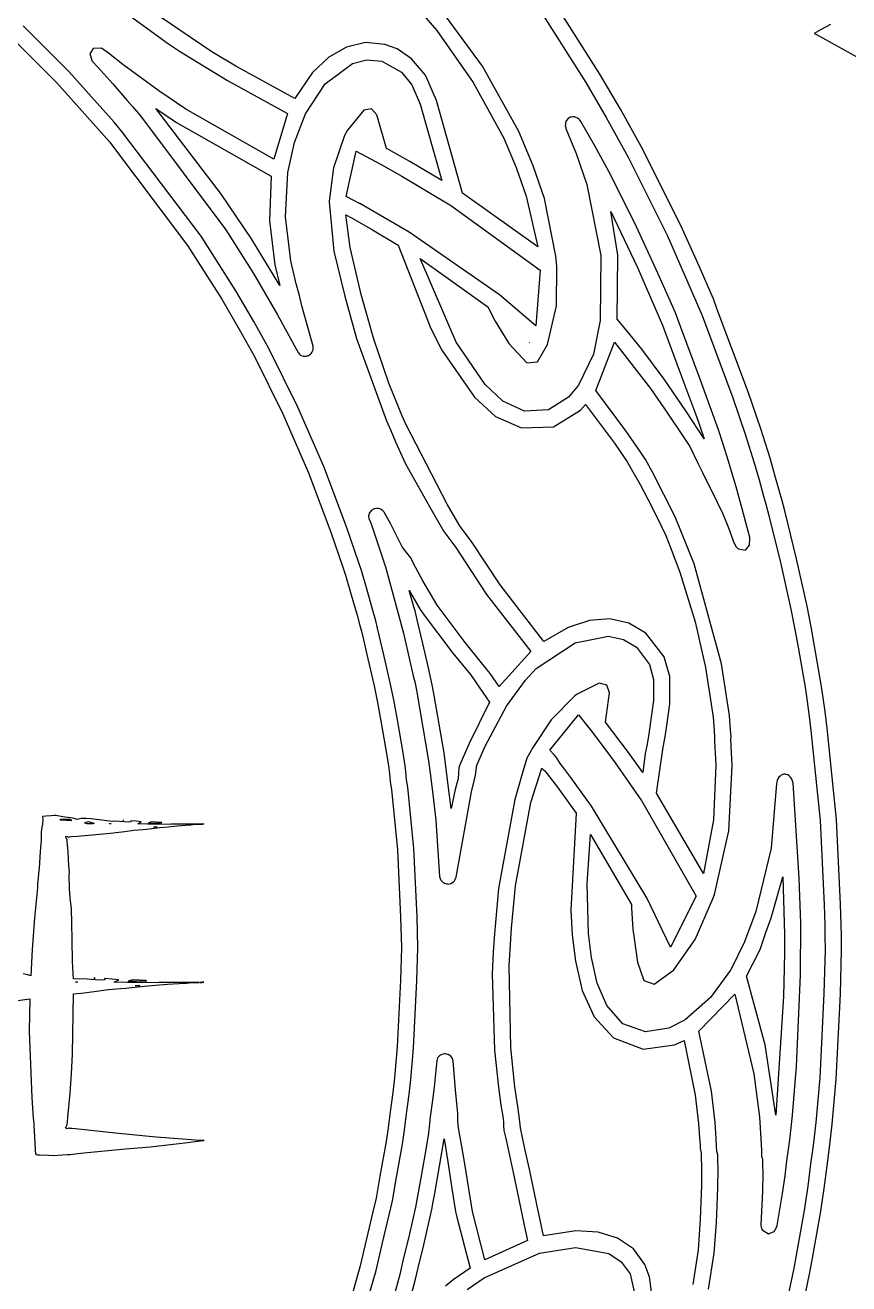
# Model space of a CAD drawing. Extents: x 0 to 238, y 0 to 238.
# Drawn here: x 149.35 to 177.99, y 107.02 to 150.8 of the extents above; entities that cross this region are included whole.
import ezdxf

# ---------------------------------------------------------------- set-up
doc = ezdxf.new("R2010")
doc.units = 0

msp = doc.modelspace()

# ---------------------------------------------------------------- linework, layer by layer
at = {"layer": 'Layer 1'}
for p, q in [((162.223916, 152.283151), (163.666039, 150.619304)), ((155.838124, 149.872091), (153.353724, 151.552641)), ((169.333638, 149.103368), (167.677488, 151.709588)), ((152.594693, 151.422355), (154.328333, 150.159765)), ((165.253589, 149.376537), (163.710369, 151.473227)), ((167.202522, 151.388529), (168.841162, 148.809869)), ((150.864475, 149.1923), (149.277385, 150.78431)), ((163.666039, 150.619304), (164.924938, 148.812849)), ((177.030725, 150.650264), (176.867601, 150.56334)), ((177.355845, 150.8235), (177.030725, 150.650264)), ((148.884829, 150.367099), (150.446379, 148.800629)), ((161.179751, 150.19562), (160.523998, 150.043991)), ((161.847898, 150.133667), (161.179751, 150.19562)), ((176.867601, 150.56334), (176.785937, 150.51981)), ((176.785937, 150.51981), (176.86895, 150.47554)), ((176.86895, 150.47554), (178.23914, 149.718719)), ((151.712473, 149.990513), (151.591524, 149.809662)), ((151.591524, 149.809662), (151.672248, 149.547458)), ((151.999427, 150.008519), (151.712473, 149.990513)), ((152.24, 149.83156), (151.999427, 150.008519)), ((152.741043, 149.440146), (152.24, 149.83156)), ((154.328333, 150.159765), (154.717929, 149.902706)), ((154.717929, 149.902706), (156.386209, 148.883776)), ((156.672166, 149.378863), (155.838124, 149.872091)), ((160.523998, 150.043991), (159.902002, 149.694073)), ((162.276463, 149.975791), (161.847898, 150.133667)), ((162.776366, 149.638646), (162.276463, 149.975791)), ((151.672248, 149.547458), (151.867785, 149.338069)), ((151.867785, 149.338069), (152.390742, 148.758727)), ((153.992643, 148.52282), (152.741043, 149.440146)), ((158.718256, 148.248283), (156.672166, 149.378863)), ((159.902002, 149.694073), (159.335128, 149.161158)), ((159.774153, 148.768624), (160.723345, 149.473156)), ((160.723345, 149.473156), (161.232343, 149.595315)), ((161.232343, 149.595315), (161.744033, 149.551051)), ((161.744033, 149.551051), (162.429088, 149.172775)), ((163.261703, 149.061948), (162.776366, 149.638646)), ((166.514279, 147.106877), (165.253589, 149.376537)), ((152.441595, 147.43002), (150.864475, 149.1923)), ((156.386209, 148.883776), (158.472729, 147.727656)), ((159.335128, 149.161158), (158.718256, 148.248283)), ((162.429088, 149.172775), (162.791479, 148.7301)), ((163.646568, 148.185417), (163.261703, 149.061948)), ((170.049762, 147.877838), (169.333638, 149.103368)), ((150.446379, 148.800629), (152.005709, 147.058289)), ((152.390742, 148.758727), (152.893202, 148.18497)), ((154.931596, 147.887016), (153.992643, 148.52282)), ((159.094819, 147.724494), (159.774153, 148.768624)), ((162.791479, 148.7301), (163.083973, 148.053041)), ((164.924938, 148.812849), (165.989272, 146.878359)), ((168.841162, 148.809869), (169.553773, 147.590409)), ((152.893202, 148.18497), (153.077151, 147.97198)), ((163.083973, 148.053041), (163.830216, 145.403151)), ((164.55904, 144.958817), (163.646568, 148.185417)), ((153.077151, 147.97198), (153.351931, 147.645317)), ((153.351931, 147.645317), (156.327541, 143.679687)), ((156.177354, 144.913574), (153.885594, 147.900574)), ((153.885594, 147.900574), (154.609736, 147.417252)), ((157.990756, 146.141846), (154.931596, 147.887016)), ((158.472729, 147.727656), (157.990756, 146.141846)), ((158.707429, 146.723561), (159.094819, 147.724494)), ((161.117658, 147.851708), (160.553951, 147.154721)), ((161.385027, 147.892743), (161.117658, 147.851708)), ((161.577265, 147.6875), (161.385027, 147.892743)), ((161.914977, 146.51022), (161.577265, 147.6875)), ((168.232234, 147.559589), (168.161348, 147.473274)), ((168.259522, 147.584856), (168.232234, 147.559589)), ((168.278713, 147.591065), (168.259522, 147.584856)), ((168.295364, 147.60225), (168.278713, 147.591065)), ((168.33249, 147.608176), (168.295364, 147.60225)), ((168.389158, 147.617272), (168.33249, 147.608176)), ((168.447239, 147.610669), (168.389158, 147.617272)), ((168.49838, 147.597531), (168.447239, 147.610669)), ((168.555389, 147.566602), (168.49838, 147.597531)), ((168.596828, 147.536752), (168.555389, 147.566602)), ((169.553773, 147.590409), (170.317333, 146.215029)), ((170.823093, 146.485008), (170.049762, 147.877838)), ((152.711794, 147.108882), (152.441595, 147.43002)), ((155.467464, 143.462572), (152.711794, 147.108882)), ((154.609736, 147.417252), (157.895226, 145.547632)), ((160.553951, 147.154721), (160.453762, 146.961134)), ((167.006833, 145.916387), (166.514279, 147.106877)), ((168.130284, 147.364791), (168.12907, 147.307181)), ((168.12907, 147.307181), (168.142075, 147.24735)), ((168.139315, 147.421862), (168.130284, 147.364791)), ((168.161348, 147.473274), (168.139315, 147.421862)), ((168.142075, 147.24735), (168.150293, 147.209078)), ((168.150293, 147.209078), (168.312548, 146.819214)), ((168.640694, 147.486553), (168.596828, 147.536752)), ((168.664682, 147.458926), (168.640694, 147.486553)), ((169.154475, 146.605817), (168.664682, 147.458926)), ((152.005709, 147.058289), (152.272606, 146.740992)), ((152.272606, 146.740992), (154.992706, 143.141912)), ((158.477599, 145.675174), (158.707429, 146.723561)), ((160.453762, 146.961134), (160.069801, 145.847408)), ((165.989272, 146.878359), (166.416734, 145.848379)), ((168.312548, 146.819214), (168.503976, 146.341079)), ((160.505576, 144.843867), (160.85171, 146.426377)), ((160.85171, 146.426377), (161.533471, 146.059689)), ((161.974407, 146.477539), (161.914977, 146.51022)), ((162.717416, 146.063215), (161.974407, 146.477539)), ((168.503976, 146.341079), (168.872276, 145.265279)), ((169.639953, 145.713431), (169.154475, 146.605817)), ((172.188503, 143.736948), (170.823093, 146.485008)), ((160.069801, 145.847408), (159.922462, 144.678604)), ((161.533471, 146.059689), (161.721126, 145.956932)), ((161.721126, 145.956932), (161.721598, 145.956731)), ((161.721598, 145.956731), (162.447493, 145.549485)), ((163.830216, 145.403151), (162.717416, 146.063215)), ((166.416734, 145.848379), (166.771227, 144.858147)), ((167.399122, 144.777647), (167.006833, 145.916387)), ((170.317333, 146.215029), (171.668863, 143.494859)), ((157.895226, 145.547632), (157.83853, 144.003382)), ((158.395767, 144.136898), (158.477599, 145.675174)), ((162.447493, 145.549485), (164.173663, 144.517745)), ((170.537137, 143.937411), (169.639953, 145.713431)), ((167.17632, 143.097687), (164.55904, 144.958817)), ((168.872276, 145.265279), (169.365772, 142.796919)), ((157.215834, 143.366244), (156.177354, 144.913574)), ((159.922462, 144.678604), (159.92253, 144.655964)), ((159.92253, 144.655964), (160.082358, 142.944754)), ((160.976232, 144.602711), (160.505576, 144.843867)), ((160.977175, 144.601968), (160.976232, 144.602711)), ((160.986271, 144.599005), (160.977175, 144.601968)), ((161.704755, 144.189058), (160.986271, 144.599005)), ((164.173663, 144.517745), (164.179793, 144.51404)), ((164.179793, 144.51404), (164.183769, 144.511615)), ((164.183769, 144.511615), (167.252699, 142.282385)), ((166.771227, 144.858147), (167.17632, 143.097687)), ((167.799838, 142.771787), (167.399122, 144.777647)), ((158.583455, 142.607924), (158.395767, 144.136898)), ((160.64168, 143.06705), (160.494453, 144.20807)), ((160.494453, 144.20807), (160.71506, 144.094735)), ((160.71506, 144.094735), (160.719437, 144.093521)), ((160.719437, 144.093521), (161.422559, 143.685397)), ((162.693568, 143.599214), (161.704755, 144.189058)), ((169.950474, 142.799428), (169.713427, 144.317388)), ((169.713427, 144.317388), (170.636, 142.376)), ((156.327541, 143.679687), (157.287988, 142.162607)), ((157.83853, 144.003382), (158.03, 142.47)), ((161.422559, 143.685397), (162.312405, 143.157467)), ((171.351232, 142.183211), (170.537137, 143.937411)), ((172.797425, 142.392568), (172.188503, 143.736948)), ((156.673514, 141.565462), (155.467464, 143.462572)), ((158.197035, 141.748024), (157.215834, 143.366244)), ((165.835068, 141.428474), (162.693568, 143.599214)), ((171.668863, 143.494859), (172.882323, 140.705959)), ((154.992706, 143.141912), (156.181236, 141.272362)), ((160.082358, 142.944754), (160.457736, 141.383064)), ((161.03431, 141.43259), (160.64168, 143.06705)), ((162.312405, 143.157467), (163.452, 140.252)), ((167.828611, 142.419517), (167.799838, 142.771787)), ((169.365772, 142.796919), (169.339159, 140.531979)), ((169.933022, 140.568788), (169.950474, 142.799428)), ((158.03, 142.47), (158.0304, 142.46981)), ((158.0304, 142.46981), (158.197035, 141.748024)), ((158.770774, 141.805002), (158.583455, 142.607924)), ((164.33862, 139.772326), (163.08096, 142.685806)), ((163.08096, 142.685806), (165.43821, 141.003916)), ((167.816466, 141.04054), (167.828611, 142.419517)), ((170.636, 142.376), (171.509195, 140.36347)), ((170.636, 142.376), (170.636, 142.376)), ((173.099899, 141.699623), (172.797425, 142.392568)), ((157.287988, 142.162607), (158.125465, 140.731367)), ((167.252699, 142.282385), (167.101, 140.343)), ((171.732743, 141.317436), (171.351232, 142.183211)), ((157.298605, 140.495052), (156.673514, 141.565462)), ((158.880276, 141.40375), (158.770774, 141.805002)), ((161.471613, 139.8773), (161.03431, 141.43259)), ((167.100748, 140.343234), (165.835068, 141.428474)), ((173.277784, 141.280851), (173.099899, 141.699623)), ((156.181236, 141.272362), (156.802757, 140.207952)), ((158.968276, 141.046968), (158.880276, 141.40375)), ((159.35875, 139.643358), (158.968276, 141.046968)), ((160.457736, 141.383064), (160.862696, 139.910454)), ((165.43821, 141.003916), (165.690214, 140.510821)), ((167.509762, 139.696047), (167.816466, 141.04054)), ((171.956246, 140.796649), (171.732743, 141.317436)), ((173.414501, 140.919082), (173.277784, 141.280851)), ((158.125465, 140.731367), (158.833368, 139.419937)), ((169.939154, 140.562252), (169.933022, 140.568788)), ((170.387506, 140.035668), (169.939154, 140.562252)), ((172.134401, 140.327475), (171.956246, 140.796649)), ((172.882323, 140.705959), (173.951123, 137.837349)), ((174.494681, 138.019342), (173.414501, 140.919082)), ((156.802757, 140.207952), (157.316469, 139.282205)), ((157.821955, 139.551719), (157.298605, 140.495052)), ((163.452, 140.252), (163.835734, 139.497736)), ((163.452, 140.252), (163.452, 140.252)), ((165.690214, 140.510821), (166.164095, 139.73111)), ((167.101, 140.343), (167.100748, 140.343234)), ((169.339159, 140.531979), (169.107441, 139.359649)), ((171.509195, 140.36347), (172.277268, 138.31051)), ((172.83213, 138.460955), (172.134401, 140.327475)), ((160.862696, 139.910454), (161.906966, 137.038414)), ((161.992265, 138.35604), (161.471613, 139.8773)), ((165.34084, 138.299916), (164.33862, 139.772326)), ((166.164095, 139.73111), (166.785284, 139.062801)), ((166.88432, 139.756681), (166.8767, 139.765912)), ((166.8767, 139.765912), (166.885122, 139.758366)), ((166.885122, 139.758366), (166.88432, 139.756681)), ((167.156889, 139.095953), (167.509762, 139.696047)), ((169.186031, 138.095144), (169.837134, 139.777044)), ((169.837134, 139.777044), (171.085764, 138.161854)), ((170.787683, 139.531727), (170.387506, 140.035668)), ((157.316469, 139.282205), (158.309732, 137.280255)), ((158.829165, 137.521939), (157.821955, 139.551719)), ((158.833368, 139.419937), (158.895226, 139.345749)), ((158.895226, 139.345749), (158.924467, 139.328703)), ((158.924467, 139.328703), (158.980934, 139.300673)), ((158.980934, 139.300673), (159.020487, 139.293733)), ((159.020487, 139.293733), (159.080521, 139.288935)), ((159.080521, 139.288935), (159.125533, 139.296075)), ((159.125533, 139.296075), (159.163469, 139.302208)), ((159.163469, 139.302208), (159.183479, 139.313124)), ((159.183479, 139.313124), (159.205447, 139.319661)), ((159.205447, 139.319661), (159.232667, 139.340212)), ((159.232667, 139.340212), (159.278083, 139.374846)), ((159.278083, 139.374846), (159.312581, 139.415342)), ((159.312581, 139.415342), (159.357054, 139.509404)), ((159.357054, 139.509404), (159.365475, 139.558863)), ((159.361242, 139.612093), (159.35875, 139.643358)), ((159.365475, 139.558863), (159.361242, 139.612093)), ((163.835734, 139.497736), (164.971914, 137.861726)), ((169.107441, 139.359649), (168.585973, 138.284419)), ((171.567347, 138.485367), (170.787683, 139.531727)), ((166.785284, 139.062801), (167.156889, 139.095953)), ((162.289481, 137.605685), (161.992265, 138.35604)), ((172.317363, 137.391507), (171.567347, 138.485367)), ((173.456885, 136.733305), (172.83213, 138.460955)), ((165.953337, 137.727752), (165.34084, 138.299916)), ((168.585973, 138.284419), (168.24388, 137.870092)), ((170.231921, 136.695044), (169.186031, 138.095144)), ((171.085764, 138.161854), (171.682424, 137.308542)), ((172.277268, 138.31051), (172.657703, 137.28282)), ((174.928817, 136.763562), (174.494681, 138.019342)), ((159.733147, 135.449239), (158.829165, 137.521939)), ((162.447489, 137.234349), (162.289481, 137.605685)), ((164.971914, 137.861726), (165.703857, 137.194428)), ((166.71393, 137.375585), (165.953337, 137.727752)), ((168.24388, 137.870092), (167.544086, 137.421175)), ((168.652664, 137.411961), (168.834054, 137.608647)), ((168.834054, 137.608647), (169.839244, 136.258737)), ((173.951123, 137.837349), (174.385124, 136.581769)), ((158.309732, 137.280255), (159.201181, 135.236595)), ((161.906966, 137.038414), (162.057831, 136.701644)), ((162.587911, 136.921904), (162.447489, 137.234349)), ((165.703857, 137.194428), (166.610284, 136.795156)), ((167.544086, 137.421175), (166.71393, 137.375585)), ((167.712496, 136.835277), (168.652664, 137.411961)), ((171.682424, 137.308542), (172.223088, 136.500645)), ((172.959302, 136.41792), (172.317363, 137.391507)), ((172.657703, 137.28282), (172.752442, 137.025764)), ((162.057831, 136.701644), (162.218669, 136.313126)), ((164.016251, 134.147834), (162.587911, 136.921904)), ((166.610284, 136.795156), (167.712496, 136.835277)), ((170.704665, 136.009039), (170.231921, 136.695044)), ((172.752442, 137.025764), (172.821843, 136.822542)), ((172.821843, 136.822542), (172.959302, 136.41792)), ((173.609773, 136.270263), (173.456885, 136.733305)), ((175.247124, 135.737682), (174.928817, 136.763562)), ((162.218669, 136.313126), (162.570882, 135.549151)), ((169.839244, 136.258737), (170.278232, 135.619428)), ((172.223088, 136.500645), (172.45764, 136.145144)), ((173.807066, 135.640061), (173.609773, 136.270263)), ((174.385124, 136.581769), (174.694468, 135.585342)), ((170.917178, 135.6908), (170.704665, 136.009039)), ((172.45764, 136.145144), (172.752768, 135.549498)), ((175.416175, 135.146887), (175.247124, 135.737682)), ((160.520157, 133.349109), (159.733147, 135.449239)), ((162.570882, 135.549151), (163.400138, 134.064881)), ((170.278232, 135.619428), (170.727326, 134.824736)), ((171.154761, 135.257606), (170.917178, 135.6908)), ((172.752768, 135.549498), (172.896701, 135.245545)), ((173.959345, 135.126953), (173.807066, 135.640061)), ((174.694468, 135.585342), (174.864538, 134.991042)), ((159.201181, 135.236595), (159.976727, 133.167525)), ((171.94487, 133.707576), (171.154761, 135.257606)), ((172.896701, 135.245545), (173.02358, 134.981882)), ((173.02358, 134.981882), (173.225724, 134.591208)), ((174.067761, 134.745646), (173.959345, 135.126953)), ((174.864538, 134.991042), (175.025715, 134.42248)), ((175.575735, 134.583919), (175.416175, 135.146887)), ((170.727326, 134.824736), (171.120763, 134.069792)), ((173.225724, 134.591208), (173.609794, 133.80292)), ((174.283853, 133.98276), (174.067761, 134.745646)), ((175.025715, 134.42248), (175.106, 134.139)), ((175.655178, 134.302335), (175.575735, 134.583919)), ((161.463544, 133.969604), (161.444877, 133.964417)), ((161.480118, 133.978903), (161.463544, 133.969604)), ((161.517581, 133.984632), (161.480118, 133.978903)), ((161.574383, 133.993189), (161.517581, 133.984632)), ((161.627816, 133.988392), (161.574383, 133.993189)), ((161.68031, 133.977137), (161.627816, 133.988392)), ((161.727274, 133.954296), (161.68031, 133.977137)), ((163.400138, 134.064881), (163.898621, 133.197218)), ((164.473363, 133.364386), (164.016251, 134.147834)), ((171.120763, 134.069792), (171.462384, 133.390122)), ((174.408711, 133.506714), (174.283853, 133.98276)), ((175.106, 134.139), (175.206127, 133.752505)), ((175.756854, 133.910515), (175.655178, 134.302335)), ((161.294761, 133.775009), (161.286743, 133.741656)), ((161.286743, 133.741656), (161.300354, 133.645368)), ((161.312541, 133.834101), (161.294761, 133.775009)), ((161.300354, 133.645368), (161.350217, 133.514177)), ((161.373117, 133.913343), (161.312541, 133.834101)), ((161.410311, 133.939756), (161.373117, 133.913343)), ((161.444877, 133.964417), (161.410311, 133.939756)), ((161.770601, 133.925659), (161.727274, 133.954296)), ((161.805436, 133.885838), (161.770601, 133.925659)), ((161.828886, 133.859027), (161.805436, 133.885838)), ((162.059461, 133.441338), (161.828886, 133.859027)), ((172.613762, 132.064696), (171.94487, 133.707576)), ((173.609794, 133.80292), (173.806884, 133.315554)), ((175.206127, 133.752505), (175.613447, 132.113055)), ((176.171653, 132.242635), (175.756854, 133.910515)), ((159.976727, 133.167525), (160.409043, 131.917205)), ((160.952541, 132.098579), (160.520157, 133.349109)), ((161.350217, 133.514177), (161.410184, 133.356573)), ((161.410184, 133.356573), (161.504384, 133.081322)), ((162.315846, 132.932074), (162.059461, 133.441338)), ((163.898621, 133.197218), (164.318136, 132.638291)), ((164.866329, 132.842724), (164.473363, 133.364386)), ((171.462384, 133.390122), (171.625579, 133.047894)), ((173.806884, 133.315554), (174.005724, 132.769635)), ((174.541584, 132.978784), (174.408711, 133.506714)), ((161.504384, 133.081322), (161.740553, 132.377395)), ((162.445891, 132.682832), (162.315846, 132.932074)), ((162.528771, 132.562888), (162.445891, 132.682832)), ((165.857775, 131.340124), (164.866329, 132.842724)), ((171.625579, 133.047894), (171.790865, 132.630205)), ((174.005724, 132.769635), (174.029577, 132.726037)), ((174.029577, 132.726037), (174.061381, 132.667956)), ((174.061381, 132.667956), (174.118108, 132.606573)), ((174.391259, 132.542156), (174.539152, 132.717169)), ((174.539152, 132.717169), (174.544551, 132.946239)), ((174.544551, 132.946239), (174.541584, 132.978784)), ((161.740553, 132.377395), (161.80497, 132.170467)), ((162.70477, 132.331164), (162.528771, 132.562888)), ((162.752002, 132.27059), (162.70477, 132.331164)), ((162.811972, 132.15375), (162.752002, 132.27059)), ((164.318136, 132.638291), (165.392726, 130.997501)), ((171.790865, 132.630205), (172.106073, 131.779991)), ((174.118108, 132.606573), (174.142904, 132.584472)), ((174.142904, 132.584472), (174.391259, 132.542156)), ((176.534026, 130.590725), (176.171653, 132.242635)), ((160.409043, 131.917205), (160.488065, 131.677934)), ((161.040472, 131.829864), (160.952541, 132.098579)), ((161.234596, 131.149184), (161.040472, 131.829864)), ((161.80497, 132.170467), (161.843039, 132.059288)), ((161.843039, 132.059288), (161.872215, 131.962934)), ((161.872215, 131.962934), (161.909751, 131.830261)), ((161.909751, 131.830261), (162.497986, 129.650691)), ((162.932921, 131.922633), (162.811972, 132.15375)), ((163.178321, 131.471586), (162.932921, 131.922633)), ((173.563439, 128.594516), (172.613762, 132.064696)), ((175.613447, 132.113055), (175.970294, 130.487895)), ((160.488065, 131.677934), (160.683134, 130.993749)), ((163.677546, 130.625552), (163.178321, 131.471586)), ((172.106073, 131.779991), (172.643841, 130.046081)), ((160.683134, 130.993749), (160.885679, 130.281138)), ((161.435538, 130.442156), (161.234596, 131.149184)), ((162.861828, 130.575463), (162.699641, 131.145439)), ((162.699641, 131.145439), (162.954073, 130.700186)), ((165.392726, 130.997501), (166.931096, 129.015901)), ((167.375865, 129.363714), (165.857775, 131.340124)), ((162.902392, 130.432941), (162.861828, 130.575463)), ((162.954073, 130.700186), (163.082905, 130.483352)), ((163.082905, 130.483352), (163.186605, 130.330803)), ((164.648505, 129.326652), (163.677546, 130.625552)), ((175.970294, 130.487895), (176.11294, 129.781877)), ((176.677479, 129.880127), (176.534026, 130.590725)), ((160.885679, 130.281138), (160.987222, 129.924974)), ((161.536271, 130.088744), (161.435538, 130.442156)), ((161.598194, 129.832486), (161.536271, 130.088744)), ((162.92685, 130.328096), (162.902392, 130.432941)), ((162.975231, 130.120832), (162.92685, 130.328096)), ((163.174677, 129.293529), (162.975231, 130.120832)), ((163.186605, 130.330803), (164.222045, 128.962633)), ((168.969904, 130.099102), (168.230998, 129.855325)), ((169.681068, 130.152827), (168.969904, 130.099102)), ((170.342657, 130.007972), (169.681068, 130.152827)), ((172.643841, 130.046081), (173.006956, 128.459991)), ((160.987222, 129.924974), (161.047663, 129.673912)), ((161.047663, 129.673912), (161.264497, 128.766091)), ((161.822439, 128.896161), (161.598194, 129.832486)), ((162.497986, 129.650691), (162.727551, 128.678385)), ((168.230998, 129.855325), (167.375865, 129.363714)), ((170.932838, 129.656011), (170.342657, 130.007972)), ((171.570968, 128.833213), (170.932838, 129.656011)), ((176.11294, 129.781877), (176.22223, 129.172351)), ((176.786166, 129.274103), (176.677479, 129.880127)), ((163.366512, 128.449248), (163.174677, 129.293529)), ((165.211473, 128.62077), (164.648505, 129.326652)), ((167.111217, 128.426892), (168.469207, 129.31989)), ((168.469207, 129.31989), (169.629778, 129.546847)), ((169.629778, 129.546847), (170.147896, 129.436022)), ((170.147896, 129.436022), (170.601137, 129.169093)), ((170.601137, 129.169093), (171.058763, 128.568585)), ((176.22223, 129.172351), (176.475919, 127.709241)), ((177.042012, 127.798323), (176.786166, 129.274103)), ((161.264497, 128.766091), (161.477958, 127.829292)), ((162.041494, 127.932616), (161.822439, 128.896161)), ((164.222045, 128.962633), (164.830564, 128.2172)), ((166.931096, 129.015901), (165.828546, 127.796701)), ((171.765426, 128.148837), (171.570968, 128.833213)), ((162.727551, 128.678385), (162.843042, 128.169793)), ((163.463943, 128.025825), (163.366512, 128.449248)), ((165.515023, 128.255902), (165.211473, 128.62077)), ((166.739342, 128.022809), (167.111217, 128.426892)), ((171.058763, 128.568585), (171.200392, 128.03923)), ((173.006956, 128.459991), (173.264215, 126.737191)), ((173.833243, 126.797066), (173.563439, 128.594516)), ((162.163925, 127.33973), (162.041494, 127.932616)), ((162.843042, 128.169793), (162.902472, 127.914015)), ((162.902472, 127.914015), (162.96635, 127.600763)), ((163.514345, 127.795046), (163.463943, 128.025825)), ((164.830564, 128.2172), (165.158842, 127.741625)), ((165.828546, 127.796701), (165.515023, 128.255902)), ((166.083119, 127.115793), (166.739342, 128.022809)), ((169.311457, 127.921276), (168.521687, 127.519753)), ((169.574446, 127.850929), (169.311457, 127.921276)), ((169.666758, 127.585248), (169.574446, 127.850929)), ((171.200392, 128.03923), (171.192807, 127.310453)), ((171.761354, 127.202201), (171.765426, 128.148837)), ((161.477958, 127.829292), (161.599514, 127.240992)), ((162.96635, 127.600763), (163.37488, 125.211433)), ((163.567968, 127.48651), (163.514345, 127.795046)), ((163.913498, 125.49641), (163.567968, 127.48651)), ((165.158842, 127.741625), (165.496, 127.26)), ((168.449926, 127.465039), (167.639062, 126.640694)), ((168.521687, 127.519753), (168.449926, 127.465039)), ((169.52344, 126.557348), (169.666758, 127.585248)), ((176.475919, 127.709241), (176.599766, 126.852559)), ((177.168148, 126.925334), (177.042012, 127.798323)), ((161.599514, 127.240992), (161.724843, 126.541846)), ((162.28858, 126.644025), (162.163925, 127.33973)), ((165.49634, 127.26031), (164.782643, 125.81748)), ((165.346037, 125.730513), (166.083119, 127.115793)), ((165.496, 127.26), (165.49634, 127.26031)), ((171.192807, 127.310453), (171.018425, 126.071583)), ((171.658397, 126.447937), (171.761354, 127.202201)), ((161.724843, 126.541846), (161.923143, 125.404866)), ((162.489039, 125.494435), (162.28858, 126.644025)), ((167.639062, 126.640694), (166.994966, 125.680389)), ((167.592026, 125.589276), (168.585893, 126.813586)), ((168.585893, 126.813586), (168.987213, 126.305064)), ((170.320017, 125.499858), (169.52344, 126.557348)), ((173.264215, 126.737191), (173.305586, 126.264921)), ((173.877244, 126.296898), (173.833243, 126.797066)), ((176.599766, 126.852559), (176.669706, 126.275711)), ((177.237213, 126.35509), (177.168148, 126.925334)), ((168.987213, 126.305064), (168.990718, 126.300684)), ((168.990718, 126.300684), (169.036133, 126.243478)), ((169.036133, 126.243478), (169.036537, 126.242803)), ((169.036537, 126.242803), (169.541692, 125.587187)), ((171.599639, 126.045404), (171.658397, 126.447937)), ((173.305586, 126.264921), (173.321086, 126.022887)), ((173.892402, 126.051159), (173.877244, 126.296898)), ((176.669706, 126.275711), (176.992057, 123.139661)), ((177.563809, 123.17875), (177.237213, 126.35509)), ((164.782643, 125.81748), (164.493981, 125.157148)), ((165.051315, 125.065398), (165.346037, 125.730513)), ((166.994966, 125.680389), (166.785749, 125.303529)), ((170.966006, 125.739597), (170.910408, 125.466841)), ((171.018425, 126.071583), (170.966006, 125.739597)), ((171.304578, 124.088458), (171.530102, 125.684648)), ((171.530102, 125.684648), (171.599639, 126.045404)), ((173.321086, 126.022887), (173.321218, 125.901938)), ((173.321218, 125.901938), (173.362592, 125.063248)), ((173.888968, 125.962688), (173.892402, 126.051159)), ((173.936, 125.055), (173.888968, 125.962688)), ((161.923143, 125.404866), (161.986953, 124.965542)), ((162.555138, 125.038805), (162.489039, 125.494435)), ((164.046707, 124.45942), (163.913498, 125.49641)), ((166.785749, 125.303529), (166.62747, 124.76374)), ((167.736354, 125.41786), (167.592026, 125.589276)), ((167.817278, 125.333834), (167.736354, 125.41786)), ((167.947727, 125.116464), (167.817278, 125.333834)), ((169.541692, 125.587187), (169.867941, 125.141934)), ((170.821463, 124.804689), (170.320017, 125.499858)), ((170.910408, 125.466841), (170.821463, 124.804689)), ((161.986953, 124.965542), (162.00939, 124.778147)), ((162.00939, 124.778147), (162.042339, 124.487331)), ((162.578924, 124.84084), (162.555138, 125.038805)), ((162.610727, 124.559465), (162.578924, 124.84084)), ((163.37488, 125.211433), (163.446909, 124.610664)), ((164.430645, 124.971175), (164.398302, 124.596201)), ((164.460493, 125.079458), (164.430645, 124.971175)), ((164.493981, 125.157148), (164.460493, 125.079458)), ((165.010213, 124.720475), (165.051315, 125.065398)), ((166.926872, 123.762573), (167.314987, 124.964103)), ((167.314987, 124.964103), (167.361613, 124.909256)), ((167.361613, 124.909256), (167.42165, 124.862495)), ((167.42165, 124.862495), (167.860638, 124.293327)), ((168.072921, 124.955422), (167.947727, 125.116464)), ((168.320345, 124.632399), (168.072921, 124.955422)), ((169.867941, 125.141934), (170.769296, 123.843904)), ((173.362592, 125.063248), (173.279025, 123.163185)), ((173.816802, 122.782026), (173.936, 125.055)), ((162.042339, 124.487331), (162.079736, 124.219762)), ((162.647046, 124.299646), (162.610727, 124.559465)), ((163.446909, 124.610664), (163.523185, 124.048506)), ((164.15674, 123.561367), (164.046707, 124.45942)), ((164.398302, 124.596201), (164.302014, 124.218196)), ((164.862244, 124.133454), (164.958936, 124.51611)), ((164.958936, 124.51611), (165.010213, 124.720475)), ((166.62747, 124.76374), (166.367851, 123.871952)), ((169.035188, 123.6388), (168.320345, 124.632399)), ((175.477315, 124.426512), (175.289126, 122.171519)), ((175.485335, 124.469232), (175.477315, 124.426512)), ((175.497733, 124.535602), (175.485335, 124.469232)), ((175.522055, 124.59173), (175.497733, 124.535602)), ((175.553591, 124.644153), (175.522055, 124.59173)), ((175.594355, 124.684717), (175.553591, 124.644153)), ((175.639905, 124.718273), (175.594355, 124.684717)), ((175.694552, 124.737679), (175.639905, 124.718273)), ((175.729387, 124.750212), (175.694552, 124.737679)), ((175.749331, 124.747517), (175.729387, 124.750212)), ((175.769547, 124.751019), (175.749331, 124.747517)), ((175.806673, 124.739767), (175.769547, 124.751019)), ((175.860981, 124.723192), (175.806673, 124.739767)), ((175.912326, 124.689297), (175.860981, 124.723192)), ((175.953228, 124.653116), (175.912326, 124.689297)), ((175.99325, 124.595775), (175.953228, 124.653116)), ((176.018932, 124.546668), (175.99325, 124.595775)), ((176.038809, 124.473694), (176.018932, 124.546668)), ((176.04959, 124.43394), (176.038809, 124.473694)), ((176.265208, 121.13443), (176.04959, 124.43394)), ((162.079736, 124.219762), (162.293197, 122.120842)), ((162.864752, 122.160436), (162.647046, 124.299646)), ((163.523185, 124.048506), (163.621963, 123.151734)), ((164.302014, 124.218196), (164.15674, 123.561367)), ((164.328452, 121.171924), (164.862244, 124.133454)), ((167.860638, 124.293327), (168.503856, 123.396759)), ((172.931218, 121.293358), (171.304578, 124.088458)), ((166.367851, 123.871952), (165.810463, 120.779572)), ((166.399549, 120.865733), (166.926872, 123.762573)), ((170.960128, 120.44616), (169.035188, 123.6388)), ((170.769296, 123.843904), (170.7724, 123.839106)), ((170.7724, 123.839106), (170.774288, 123.83614)), ((170.774288, 123.83614), (172.677878, 120.51211)), ((149.958249, 123.193836), (149.949557, 123.008673)), ((149.952926, 123.282914), (149.952049, 123.271662)), ((149.952049, 123.271662), (149.952926, 123.246595)), ((149.96465, 123.283588), (149.952926, 123.282914)), ((149.952926, 123.246595), (149.958249, 123.193836)), ((150.062217, 123.284935), (149.96465, 123.283588)), ((150.244078, 123.300838), (150.062217, 123.284935)), ((150.351483, 123.312561), (150.244078, 123.300838)), ((150.41152, 123.308517), (150.351483, 123.312561)), ((150.473781, 123.296525), (150.41152, 123.308517)), ((150.721473, 123.250707), (150.473781, 123.296525)), ((150.557591, 123.15858), (150.571, 123.185)), ((150.579963, 123.146992), (150.557591, 123.15858)), ((150.571, 123.185), (150.571338, 123.184522)), ((150.571338, 123.184522), (150.782779, 123.188499)), ((150.940112, 123.132571), (150.579963, 123.146992)), ((150.841815, 123.239116), (150.721473, 123.250707)), ((150.782779, 123.188499), (150.861209, 123.180749)), ((150.889587, 123.236556), (150.841815, 123.239116)), ((150.861209, 123.180749), (150.944831, 123.168283)), ((150.933452, 123.236274), (150.889587, 123.236556)), ((151.055276, 123.208918), (150.933452, 123.236274)), ((150.95925, 123.142005), (150.940112, 123.132571)), ((150.944831, 123.168283), (150.95925, 123.142005)), ((151.152575, 123.179067), (151.055276, 123.208918)), ((151.288482, 123.209186), (151.152575, 123.179067)), ((151.464549, 123.212759), (151.288482, 123.209186)), ((151.416294, 123.04929), (151.435, 123.075)), ((151.498499, 123.027054), (151.416294, 123.04929)), ((151.435, 123.075), (151.435699, 123.075164)), ((151.435699, 123.075164), (151.547013, 123.100161)), ((151.642165, 123.199619), (151.464549, 123.212759)), ((151.673014, 123.018158), (151.498499, 123.027054)), ((151.547013, 123.100161), (151.729007, 123.047267)), ((151.913911, 123.16547), (151.642165, 123.199619)), ((151.736082, 123.035004), (151.701787, 123.018565)), ((151.729007, 123.047267), (151.736082, 123.035004)), ((152.366779, 123.109816), (151.913911, 123.16547)), ((152.27695, 123.023616), (152.281, 123.031)), ((152.331732, 123.029884), (152.27695, 123.023616)), ((152.281, 123.031), (152.281801, 123.030827)), ((152.281801, 123.030827), (152.331732, 123.029884)), ((152.468523, 123.116149), (152.366779, 123.109816)), ((152.77632, 123.092902), (152.468523, 123.116149)), ((152.761116, 123.143977), (152.740025, 123.142427)), ((152.740025, 123.142427), (152.767449, 123.135552)), ((152.782, 123.14), (152.761116, 123.143977)), ((152.767449, 123.135552), (152.782, 123.14)), ((152.956228, 123.078752), (152.77632, 123.092902)), ((152.782, 123.14), (152.782, 123.14)), ((153.023945, 123.088319), (152.956228, 123.078752)), ((153.215926, 123.112443), (153.019711, 123.128211)), ((153.019711, 123.128211), (153.023945, 123.088319)), ((153.384376, 123.096405), (153.215926, 123.112443)), ((153.262148, 123.024983), (153.384376, 123.096405)), ((153.336937, 123.01986), (153.262148, 123.024983)), ((153.735131, 123.095723), (153.62704, 123.052125)), ((153.62704, 123.052125), (153.942, 123.059)), ((154.07244, 123.075575), (153.735131, 123.095723)), ((153.942, 123.059), (154.072104, 123.057786)), ((153.942, 123.059), (153.942, 123.059)), ((154.072104, 123.057786), (154.102087, 123.064794)), ((154.102087, 123.064794), (154.07244, 123.075575)), ((163.621963, 123.151734), (163.757802, 121.187314)), ((168.503856, 123.396759), (168.316401, 120.021509)), ((173.279025, 123.163185), (172.931218, 121.293358)), ((176.992057, 123.139661), (177.13012, 120.211221)), ((177.703018, 120.22767), (177.563809, 123.17875)), ((149.914843, 122.836786), (149.904683, 122.717993)), ((149.904683, 122.717993), (149.905222, 122.492402)), ((149.949557, 123.008673), (149.914843, 122.836786)), ((150.760163, 122.583576), (150.781047, 122.593886)), ((150.781047, 122.593886), (150.811908, 122.578646)), ((150.948422, 122.577353), (151.168758, 122.599931)), ((151.168758, 122.599931), (151.799781, 122.647234)), ((151.701787, 123.018565), (151.673014, 123.018158)), ((151.799781, 122.647234), (152.061824, 122.671491)), ((152.061824, 122.671491), (152.421505, 122.710841)), ((152.421505, 122.710841), (152.499799, 122.719669)), ((152.499799, 122.719669), (152.812583, 122.761647)), ((152.812583, 122.761647), (153.123075, 122.802614)), ((153.123075, 122.802614), (153.435991, 122.826468)), ((153.595816, 123.014066), (153.336937, 123.01986)), ((153.435991, 122.826468), (153.565697, 122.842032)), ((153.565697, 122.842032), (154.031773, 122.895601)), ((153.747287, 123.016889), (153.595816, 123.014066)), ((153.836701, 123.007725), (153.747287, 123.016889)), ((153.804604, 122.911292), (153.89, 122.922)), ((153.9015, 122.912573), (153.804604, 122.911292)), ((153.951992, 122.998829), (153.836701, 123.007725)), ((153.89, 122.922), (153.890651, 122.922208)), ((153.890651, 122.922208), (153.920973, 122.916953)), ((153.920973, 122.916953), (153.9015, 122.912573)), ((154.409508, 123.010016), (153.951992, 122.998829)), ((154.031773, 122.895601), (154.319357, 122.922753)), ((154.319357, 122.922753), (154.631599, 122.951258)), ((154.641029, 123.011969), (154.409508, 123.010016)), ((154.631599, 122.951258), (155.074561, 122.986296)), ((154.928746, 123.014732), (154.641029, 123.011969)), ((155.341919, 123.01554), (154.928746, 123.014732)), ((155.074561, 122.986296), (155.117013, 122.990947)), ((155.117013, 122.990947), (155.179666, 123.00267)), ((155.179666, 123.00267), (155.385245, 123.011095)), ((155.448717, 123.015271), (155.341919, 123.01554)), ((155.385245, 123.011095), (155.448717, 123.015271)), ((155.522457, 123.017328), (155.464779, 123.015844)), ((155.464779, 123.015844), (155.516731, 123.016654)), ((155.516731, 123.016654), (155.561, 123.018)), ((155.561, 123.018), (155.522457, 123.017328)), ((155.561, 123.018), (155.561, 123.018)), ((168.889002, 120.933615), (169.000465, 122.65365)), ((169.000465, 122.65365), (170.425505, 120.21972)), ((173.313384, 120.562298), (173.816802, 122.782026)), ((149.892353, 122.344845), (149.866008, 122.058745)), ((149.899832, 122.416403), (149.892353, 122.344845)), ((149.902866, 122.452183), (149.899832, 122.416403)), ((149.904009, 122.470107), (149.902866, 122.452183)), ((149.905222, 122.492402), (149.904009, 122.470107)), ((150.772832, 122.529198), (150.760163, 122.583576)), ((150.779839, 122.514643), (150.772832, 122.529198)), ((150.786711, 122.504402), (150.779839, 122.514643)), ((150.801669, 122.482572), (150.786711, 122.504402)), ((150.804096, 122.470436), (150.801669, 122.482572)), ((150.808745, 122.409592), (150.804096, 122.470436)), ((150.817976, 122.288036), (150.808745, 122.409592)), ((150.811908, 122.578646), (150.830639, 122.571638)), ((150.835629, 122.044792), (150.817976, 122.288036)), ((150.830639, 122.571638), (150.853415, 122.565305)), ((150.853415, 122.565305), (150.893036, 122.569538)), ((150.893036, 122.569538), (150.948422, 122.577353)), ((162.975191, 119.790986), (162.864752, 122.160436)), ((175.289126, 122.171519), (174.754454, 119.972762)), ((149.866008, 122.058745), (149.837977, 121.481762)), ((150.869589, 121.558368), (150.835629, 122.044792)), ((162.293197, 122.120842), (162.40249, 119.774032)), ((149.823019, 121.405689), (149.777737, 120.907745)), ((149.837977, 121.481762), (149.823019, 121.405689)), ((150.883604, 121.347737), (150.869589, 121.558368)), ((150.879023, 121.246529), (150.883604, 121.347737)), ((149.777737, 120.907745), (149.776255, 120.802564)), ((150.884278, 120.76004), (150.879023, 121.246529)), ((163.757802, 121.187314), (163.783811, 121.089665)), ((163.783811, 121.089665), (163.803688, 121.060825)), ((163.803688, 121.060825), (163.877134, 120.985898)), ((163.877134, 120.985898), (163.929827, 120.955172)), ((163.929827, 120.955172), (164.010952, 120.931723)), ((164.010952, 120.931723), (164.033727, 120.933678)), ((164.033727, 120.933678), (164.056435, 120.930241)), ((164.056435, 120.930241), (164.145309, 120.951535)), ((164.145309, 120.951535), (164.236749, 121.006178)), ((164.236749, 121.006178), (164.272529, 121.046003)), ((164.272529, 121.046003), (164.300289, 121.089183)), ((164.300289, 121.089183), (164.318009, 121.141199)), ((164.318009, 121.141199), (164.328452, 121.171924)), ((166.254747, 119.399933), (166.399549, 120.865733)), ((168.938675, 119.21069), (168.889002, 120.933615)), ((175.290442, 119.752749), (175.68927, 121.176639)), ((175.68927, 121.176639), (175.749914, 119.177779)), ((176.314315, 119.57233), (176.265208, 121.13443)), ((149.776255, 120.802564), (149.671209, 119.754724)), ((150.914476, 120.446853), (150.884278, 120.76004)), ((150.945001, 120.159811), (150.914476, 120.446853)), ((165.810463, 120.779572), (165.666942, 119.201042)), ((171.78878, 118.73435), (170.960128, 120.44616)), ((172.677878, 120.51211), (171.789, 118.734)), ((172.640451, 118.996694), (173.258133, 120.409334)), ((173.258133, 120.409334), (173.313384, 120.562298)), ((150.955444, 120.082053), (150.945001, 120.159811)), ((150.96973, 119.556079), (150.955444, 120.082053)), ((168.316401, 120.021509), (168.367342, 119.157416)), ((170.425505, 120.21972), (170.428471, 120.094862)), ((170.428471, 120.094862), (170.471798, 119.357715)), ((174.754454, 119.972762), (174.363241, 118.917512)), ((177.13012, 120.211221), (177.148851, 119.513359)), ((177.721817, 119.526975), (177.703018, 120.22767)), ((149.671209, 119.754724), (149.58503, 118.651024)), ((150.975995, 119.003206), (150.96973, 119.556079)), ((162.40249, 119.774032), (162.428172, 118.716152)), ((163.001065, 118.713026), (162.975191, 119.790986)), ((175.10555, 119.240722), (175.290442, 119.752749)), ((176.309517, 117.7769), (176.314315, 119.57233)), ((177.731319, 119.10908), (177.721817, 119.526975)), ((165.666942, 119.201042), (165.624154, 118.561733)), ((166.174161, 118.089863), (166.254747, 119.399933)), ((168.367342, 119.157416), (168.481013, 118.241103)), ((169.040018, 118.379346), (168.938675, 119.21069)), ((170.471798, 119.357715), (170.643509, 118.21313)), ((174.90307, 118.656867), (175.10555, 119.240722)), ((175.749914, 119.177779), (175.753955, 118.560503)), ((177.148851, 119.513359), (177.158218, 119.10193)), ((177.158218, 119.10193), (177.161992, 118.638013)), ((177.735158, 118.634448), (177.731319, 119.10908)), ((149.58503, 118.651024), (149.538537, 117.735183)), ((150.993583, 118.24032), (150.975995, 119.003206)), ((162.428172, 118.716152), (162.397043, 117.590822)), ((162.969665, 117.572736), (163.001065, 118.713026)), ((171.789, 118.734), (171.78878, 118.73435)), ((171.901755, 117.943324), (172.640451, 118.996694)), ((174.363241, 118.917512), (173.881872, 117.943519)), ((174.427905, 117.721476), (174.903, 118.657)), ((174.903, 118.657), (174.90307, 118.656867)), ((151.01366, 117.819324), (150.993583, 118.24032)), ((165.624154, 118.561733), (165.58851, 117.804574)), ((168.481013, 118.241103), (168.714411, 117.226413)), ((169.234142, 117.483246), (169.040018, 118.379346)), ((170.643509, 118.21313), (170.863483, 117.571585)), ((175.753955, 118.560503), (175.741357, 118.001579)), ((177.161992, 118.638013), (177.123787, 117.127193)), ((177.696685, 117.108678), (177.735158, 118.634448)), ((149.439759, 117.767526), (149.27427, 117.806605)), ((151.023231, 117.63032), (151.01366, 117.819324)), ((165.58851, 117.804574), (165.664111, 115.145454)), ((166.232378, 115.246593), (166.174161, 118.089863)), ((171.216221, 117.44868), (171.89387, 117.935036)), ((171.89387, 117.935036), (171.901755, 117.943324)), ((173.872369, 117.927955), (173.176775, 116.983004)), ((173.881872, 117.943519), (173.872369, 117.927955)), ((175.741357, 118.001579), (175.713259, 117.021986)), ((176.169769, 114.57873), (176.309517, 117.7769)), ((149.538537, 117.735183), (149.439759, 117.767526)), ((151.220925, 117.624394), (151.023231, 117.63032)), ((151.098806, 117.51799), (151.105, 117.527)), ((151.167603, 117.515969), (151.098806, 117.51799)), ((151.105, 117.527), (151.105531, 117.527018)), ((151.105531, 117.527018), (151.173247, 117.525807)), ((151.173247, 117.525807), (151.167603, 117.515969)), ((151.359191, 117.631401), (151.220925, 117.624394)), ((151.777221, 117.601079), (151.359191, 117.631401)), ((151.756643, 117.66231), (151.72767, 117.66056)), ((151.72767, 117.66056), (151.765, 117.652)), ((151.784674, 117.65719), (151.756643, 117.66231)), ((151.765, 117.652), (151.784674, 117.65719)), ((151.765, 117.652), (151.765, 117.652)), ((152.021478, 117.583299), (151.777221, 117.601079)), ((152.113451, 117.594216), (152.021478, 117.583299)), ((152.37421, 117.621303), (152.107792, 117.641448)), ((152.107792, 117.641448), (152.113451, 117.594216)), ((152.603036, 117.601491), (152.37421, 117.621303)), ((152.436875, 117.519082), (152.603036, 117.601491)), ((152.538554, 117.513221), (152.436875, 117.519082)), ((152.890078, 117.506484), (152.538554, 117.513221)), ((152.849231, 117.310326), (153.482207, 117.376225)), ((153.09586, 117.509718), (152.890078, 117.506484)), ((153.079, 117.599), (152.932309, 117.550283)), ((152.932309, 117.550283), (153.359977, 117.557022)), ((153.537131, 117.574675), (153.079, 117.599)), ((153.079, 117.599), (153.079, 117.599)), ((153.21728, 117.499477), (153.09586, 117.509718)), ((153.173584, 117.39145), (153.29, 117.404)), ((153.305178, 117.393739), (153.173584, 117.39145)), ((153.373874, 117.489771), (153.21728, 117.499477)), ((153.29, 117.404), (153.290421, 117.404387)), ((153.290421, 117.404387), (153.331591, 117.398793)), ((153.331591, 117.398793), (153.305178, 117.393739)), ((153.359977, 117.557022), (153.536716, 117.555202)), ((153.995126, 117.50244), (153.373874, 117.489771)), ((153.482207, 117.376225), (153.872881, 117.408364)), ((153.536716, 117.555202), (153.577356, 117.562822)), ((153.577356, 117.562822), (153.537131, 117.574675)), ((153.872881, 117.408364), (154.296778, 117.440978)), ((154.309727, 117.504664), (153.995126, 117.50244)), ((154.296778, 117.440978), (154.898354, 117.478979)), ((154.700322, 117.507695), (154.309727, 117.504664)), ((155.261605, 117.50864), (154.700322, 117.507695)), ((154.898354, 117.478979), (154.956099, 117.48383)), ((154.956099, 117.48383), (155.041133, 117.495825)), ((155.041133, 117.495825), (155.320361, 117.504449)), ((155.406472, 117.508358), (155.261605, 117.50864)), ((155.320361, 117.504449), (155.406472, 117.508358)), ((155.507419, 117.510482), (155.43, 117.509)), ((155.43, 117.509), (155.49974, 117.509807)), ((155.43, 117.509), (155.43, 117.509)), ((155.49974, 117.509807), (155.559912, 117.511156)), ((155.559912, 117.511156), (155.507419, 117.510482)), ((162.397043, 117.590822), (162.281896, 115.260922)), ((162.853299, 115.218986), (162.969665, 117.572736)), ((169.56751, 116.702708), (169.234142, 117.483246)), ((170.863483, 117.571585), (171.216221, 117.44868)), ((175.082359, 115.3367), (174.427905, 117.721476)), ((148.994163, 116.865265), (149.50343, 116.941877)), ((149.50343, 116.941877), (149.490022, 115.807387)), ((150.994705, 114.999634), (151.021861, 117.111224)), ((151.021861, 117.111224), (151.295427, 117.133121)), ((151.295427, 117.133121), (151.401754, 117.145723)), ((151.401754, 117.145723), (151.826388, 117.2034)), ((151.826388, 117.2034), (152.248194, 117.257979)), ((152.248194, 117.257979), (152.673164, 117.290717)), ((152.673164, 117.290717), (152.849231, 117.310326)), ((168.714411, 117.226413), (169.128668, 116.315549)), ((173.176775, 116.983004), (172.296199, 116.207525)), ((172.774815, 115.808962), (174.020415, 117.102272)), ((174.020415, 117.102272), (174.687023, 114.325172)), ((175.713259, 117.021986), (175.451145, 112.891406)), ((177.123787, 117.127193), (176.976493, 114.183923)), ((177.548109, 114.141498), (177.696685, 117.108678)), ((170.132869, 116.069666), (169.56751, 116.702708)), ((169.128668, 116.315549), (169.806, 115.579)), ((170.913168, 115.7829), (170.132869, 116.069666)), ((172.296199, 116.207525), (171.734109, 115.913879)), ((149.490022, 115.807387), (149.573303, 113.488407)), ((171.734109, 115.913879), (170.913168, 115.7829)), ((173.207803, 113.721652), (172.774815, 115.808962)), ((162.281896, 115.260922), (162.186756, 114.188352)), ((162.756472, 114.127886), (162.853299, 115.218986)), ((165.664111, 115.145454), (165.801499, 113.865354)), ((166.377381, 113.874113), (166.232378, 115.246593)), ((169.806, 115.579), (169.80569, 115.57883)), ((169.80569, 115.57883), (170.834175, 115.18054)), ((170.834175, 115.18054), (171.92602, 115.336401)), ((171.92602, 115.336401), (172.260701, 115.487875)), ((172.260701, 115.487875), (172.644433, 113.589615)), ((175.451145, 112.891406), (175.082359, 115.3367)), ((150.952863, 114.341659), (150.994705, 114.999634)), ((163.658, 114.788), (163.568047, 113.862727)), ((163.657454, 114.788468), (163.657386, 114.788264)), ((163.657386, 114.788264), (163.658, 114.788)), ((163.68643, 114.880847), (163.657454, 114.788468)), ((163.707924, 114.907732), (163.68643, 114.880847)), ((163.749566, 114.954425), (163.707924, 114.907732)), ((163.784671, 114.975719), (163.749566, 114.954425)), ((163.838508, 115.002671), (163.784671, 114.975719)), ((163.883585, 115.012239), (163.838508, 115.002671)), ((163.925562, 115.021066), (163.883585, 115.012239)), ((163.9447, 115.018507), (163.925562, 115.021066)), ((163.963702, 115.02046), (163.9447, 115.018507)), ((164.000154, 115.010892), (163.963702, 115.02046)), ((164.055339, 114.996471), (164.000154, 115.010892)), ((164.144485, 114.940546), (164.055339, 114.996471)), ((164.177299, 114.901399), (164.144485, 114.940546)), ((164.204319, 114.858476), (164.177299, 114.901399)), ((164.218805, 114.808548), (164.204319, 114.858476)), ((164.228643, 114.775127), (164.218805, 114.808548)), ((164.308557, 113.775531), (164.228643, 114.775127)), ((150.908391, 113.656867), (150.952863, 114.341659)), ((174.687023, 114.325172), (174.878251, 112.836532)), ((176.028, 112.893), (176.169769, 114.57873)), ((162.186756, 114.188352), (162.127, 113.676)), ((162.695695, 113.604875), (162.756472, 114.127886)), ((163.568047, 113.862727), (163.514007, 113.413971)), ((165.801499, 113.865354), (165.890577, 113.232245)), ((166.474005, 113.193498), (166.377381, 113.874113)), ((176.976493, 114.183923), (176.838486, 112.633553)), ((177.408429, 112.572598), (177.548109, 114.141498)), ((149.573303, 113.488407), (149.627139, 112.790754)), ((150.83078, 112.815817), (150.908391, 113.656867)), ((162.127, 113.676), (162.035842, 113.005963)), ((162.604662, 112.935783), (162.695695, 113.604875)), ((163.514007, 113.413971), (163.434229, 112.832876)), ((164.356668, 113.298136), (164.308557, 113.775531)), ((172.644433, 113.589615), (172.761812, 112.603901)), ((173.336702, 112.630822), (173.207803, 113.721652)), ((162.035842, 113.005963), (161.970279, 112.45055)), ((164.382271, 113.064527), (164.356668, 113.298136)), ((164.395479, 112.948836), (164.382271, 113.064527)), ((165.890577, 113.232245), (165.939833, 112.916362)), ((166.527628, 112.853494), (166.474005, 113.193498)), ((149.627139, 112.790754), (149.643508, 112.616507)), ((149.643508, 112.616507), (149.647685, 112.572844)), ((149.647685, 112.572844), (149.649709, 112.551079)), ((149.649709, 112.551079), (149.650787, 112.540231)), ((149.650787, 112.540231), (149.651865, 112.519208)), ((149.651865, 112.519208), (149.660219, 112.348331)), ((150.766633, 112.486054), (150.799247, 112.535378)), ((150.799247, 112.535378), (150.807197, 112.579312)), ((150.807197, 112.579312), (150.81508, 112.658145)), ((150.81508, 112.658145), (150.83078, 112.815817)), ((162.537888, 112.371872), (162.604662, 112.935783)), ((163.407613, 112.587543), (163.366916, 112.264856)), ((163.434229, 112.832876), (163.407613, 112.587543)), ((164.392716, 112.714149), (164.395479, 112.948836)), ((164.397096, 112.543069), (164.392716, 112.714149)), ((164.410908, 112.455676), (164.397096, 112.543069)), ((165.939833, 112.916362), (165.965168, 112.758758)), ((165.965168, 112.758758), (165.974064, 112.647983)), ((165.974064, 112.647983), (165.980465, 112.517399)), ((165.980465, 112.517399), (165.994209, 112.357235)), ((166.574928, 112.443685), (166.527628, 112.853494)), ((172.761812, 112.603901), (172.799477, 112.102393)), ((173.376526, 112.074187), (173.336702, 112.630822)), ((174.878251, 112.836532), (174.930744, 112.066913)), ((175.930279, 112.030473), (176.028, 112.893)), ((176.838486, 112.633553), (176.746239, 111.839468)), ((177.314971, 111.767464), (177.408429, 112.572598)), ((149.660219, 112.348331), (149.694314, 111.684359)), ((150.753157, 112.456813), (150.766633, 112.486054)), ((150.755717, 112.436733), (150.753157, 112.456813)), ((150.791161, 112.414497), (150.755717, 112.436733)), ((150.85544, 112.435923), (150.791161, 112.414497)), ((150.869929, 112.434512), (150.85544, 112.435923)), ((150.901933, 112.430939), (150.869929, 112.434512)), ((150.965947, 112.423999), (150.901933, 112.430939)), ((151.093969, 112.410052), (150.965947, 112.423999)), ((152.589959, 112.249485), (151.093969, 112.410052)), ((153.901189, 112.128333), (152.589959, 112.249485)), ((154.975109, 112.040672), (153.901189, 112.128333)), ((161.970279, 112.45055), (161.897441, 111.976795)), ((162.462893, 111.883696), (162.537888, 112.371872)), ((163.366916, 112.264856), (163.279052, 111.696026)), ((164.440691, 112.308921), (164.410908, 112.455676)), ((164.498033, 112.000385), (164.440691, 112.308921)), ((165.994209, 112.357235), (166.015638, 112.262631)), ((166.015638, 112.262631), (166.0591, 112.083736)), ((166.0591, 112.083736), (166.144944, 111.709433)), ((166.645611, 112.0553), (166.574928, 112.443685)), ((172.799477, 112.102393), (172.812146, 111.849378)), ((149.694314, 111.684359), (149.702399, 111.529114)), ((151.502563, 111.585716), (152.845063, 111.716839)), ((152.845063, 111.716839), (153.687863, 111.790688)), ((153.687863, 111.790688), (154.896003, 111.92235)), ((154.896003, 111.92235), (155.437341, 111.993369)), ((155.390715, 112.010079), (154.975109, 112.040672)), ((155.566317, 112.003667), (155.390715, 112.010079)), ((155.437341, 111.993369), (155.566317, 112.003667)), ((161.897441, 111.976795), (161.682092, 110.762395)), ((162.246062, 110.660866), (162.462893, 111.883696)), ((163.279052, 111.696026), (163.127646, 110.838266)), ((163.586965, 110.160359), (163.916188, 112.061379)), ((163.916188, 112.061379), (164.044145, 111.268104)), ((164.609547, 111.333717), (164.498033, 112.000385)), ((166.144944, 111.709433), (166.318316, 110.899851)), ((166.722626, 111.720486), (166.645611, 112.0553)), ((166.878548, 111.01002), (166.722626, 111.720486)), ((172.812146, 111.849378), (172.818412, 111.729304)), ((172.818412, 111.729304), (172.832427, 111.668257)), ((172.832427, 111.668257), (172.848869, 111.575541)), ((173.389396, 111.793142), (173.376526, 112.074187)), ((173.394447, 111.65198), (173.389396, 111.793142)), ((173.41089, 111.596665), (173.394447, 111.65198)), ((174.930744, 112.066913), (174.94577, 111.676318)), ((174.94577, 111.676318), (174.949879, 111.479364)), ((175.832373, 111.296628), (175.930279, 112.030473)), ((176.746239, 111.839468), (176.659724, 111.194498)), ((177.228521, 111.123504), (177.314971, 111.767464)), ((149.702399, 111.529114), (149.731305, 111.516781)), ((149.731305, 111.516781), (149.770534, 111.51476)), ((149.770534, 111.51476), (149.84883, 111.510719)), ((149.84883, 111.510719), (150.160197, 111.495287)), ((150.160197, 111.495287), (150.315845, 111.48956)), ((150.315845, 111.48956), (150.481535, 111.498385)), ((150.481535, 111.498385), (150.809344, 111.515906)), ((150.809344, 111.515906), (150.849984, 111.518062)), ((150.849984, 111.518062), (150.873835, 111.520354)), ((150.873835, 111.520354), (150.91568, 111.524801)), ((150.91568, 111.524801), (150.9995, 111.533833)), ((150.9995, 111.533833), (151.16721, 111.55135)), ((151.16721, 111.55135), (151.502563, 111.585716)), ((164.044145, 111.268104), (164.184096, 110.342088)), ((164.901365, 109.538827), (164.609547, 111.333717)), ((172.848869, 111.575541), (172.856077, 111.41194)), ((172.856077, 111.41194), (172.865241, 111.088714)), ((173.427668, 111.510753), (173.41089, 111.596665)), ((173.4338, 111.341358), (173.427668, 111.510753)), ((173.440873, 111.007283), (173.4338, 111.341358)), ((174.949879, 111.479364), (174.950757, 111.43004)), ((174.950757, 111.43004), (174.958377, 111.429972)), ((174.958377, 111.429972), (174.969965, 111.403492)), ((174.969965, 111.403492), (174.987282, 111.356056)), ((174.987282, 111.356056), (174.990651, 111.190109)), ((175.771258, 110.780896), (175.832373, 111.296628)), ((163.127646, 110.838266), (162.917551, 109.687066)), ((166.318316, 110.899851), (166.565469, 109.681941)), ((167.122331, 109.84305), (166.878548, 111.01002)), ((172.865241, 111.088714), (172.866118, 110.458512)), ((173.437639, 110.359349), (173.440873, 111.007283)), ((174.99274, 110.864792), (174.982902, 110.237681)), ((174.990651, 111.190109), (174.99274, 110.864792)), ((175.684404, 110.165776), (175.771258, 110.780896)), ((176.659724, 111.194498), (176.563907, 110.420561)), ((177.131561, 110.341077), (177.228521, 111.123504)), ((161.682092, 110.762395), (161.548409, 110.006382)), ((162.11359, 109.911792), (162.246062, 110.660866)), ((164.184096, 110.342088), (164.264681, 109.824211)), ((172.866118, 110.458512), (172.818815, 109.275032)), ((173.384073, 109.155519), (173.437639, 110.359349)), ((176.563907, 110.420561), (176.43474, 109.57648)), ((177.000235, 109.482577), (177.131561, 110.341077)), ((161.548409, 110.006382), (161.435802, 109.530132)), ((161.998503, 109.421934), (162.11359, 109.911792)), ((163.53643, 109.87271), (163.586965, 110.160359)), ((174.982902, 110.237681), (174.925427, 109.088431)), ((175.499108, 109.054466), (175.684404, 110.165776)), ((161.435802, 109.530132), (161.217486, 108.584508)), ((162.917551, 109.687066), (162.706717, 108.764691)), ((163.390973, 109.197496), (163.485441, 109.606094)), ((163.485441, 109.606094), (163.536, 109.873)), ((163.536, 109.873), (163.53643, 109.87271)), ((164.264681, 109.824211), (164.306998, 109.54377)), ((164.306998, 109.54377), (164.354366, 109.336642)), ((165.324517, 107.861717), (164.901365, 109.538827)), ((166.565469, 109.681941), (166.693087, 109.065608)), ((167.371841, 108.69461), (167.122331, 109.84305)), ((176.43474, 109.57648), (176.18179, 108.14497)), ((176.745874, 108.042647), (177.000235, 109.482577)), ((161.774261, 108.448683), (161.998503, 109.421934)), ((163.207766, 108.379222), (163.390973, 109.197496)), ((164.354366, 109.336642), (164.822798, 107.568162)), ((166.693087, 109.065608), (166.817877, 108.528043)), ((172.818815, 109.275032), (172.743013, 108.210072)), ((173.306583, 108.092389), (173.384073, 109.155519)), ((174.925427, 109.088431), (174.930479, 109.04369)), ((174.930479, 109.04369), (174.936812, 108.988437)), ((175.391913, 108.839661), (175.49028, 109.030477)), ((175.49028, 109.030477), (175.499108, 109.054466)), ((161.217486, 108.584508), (160.997353, 107.650271)), ((162.706717, 108.764691), (162.482542, 107.821291)), ((168.492121, 108.867104), (167.371841, 108.69461)), ((169.270165, 108.821313), (168.492121, 108.867104)), ((169.947762, 108.611725), (169.270165, 108.821313)), ((170.497516, 108.237798), (169.947762, 108.611725)), ((174.936812, 108.988437), (174.972795, 108.903739)), ((174.972795, 108.903739), (174.97549, 108.89882)), ((174.97549, 108.89882), (175.19104, 108.763918)), ((175.19104, 108.763918), (175.391913, 108.839661)), ((161.546446, 107.486419), (161.774261, 108.448683)), ((163.013507, 107.581028), (163.207766, 108.379222)), ((166.817877, 108.528043), (165.324517, 107.861717)), ((167.233997, 108.084157), (168.484117, 108.288051)), ((168.484117, 108.288051), (169.646521, 108.073621)), ((170.892031, 107.698984), (170.497516, 108.237798)), ((172.743013, 108.210072), (172.557379, 106.996202)), ((176.18179, 108.14497), (176.079171, 107.566979)), ((162.482542, 107.821291), (162.372845, 107.352049)), ((165.309467, 107.230038), (167.233997, 108.084157)), ((169.646521, 108.073621), (170.076519, 107.782831)), ((170.076519, 107.782831), (170.381897, 107.372077)), ((173.110842, 106.843149), (173.306583, 108.092389)), ((176.644398, 107.471593), (176.745874, 108.042647)), ((160.997353, 107.650271), (160.585724, 106.202051)), ((161.138051, 106.049589), (161.546446, 107.486419)), ((162.372845, 107.352049), (162.291178, 107.050117)), ((162.919778, 107.181057), (163.013507, 107.581028)), ((164.822798, 107.568162), (164.234563, 107.157072)), ((170.381897, 107.372077), (170.554888, 106.589596)), ((171.056978, 107.265225), (170.892031, 107.698984)), ((171.133477, 106.647286), (171.056978, 107.265225)), ((176.079171, 107.566979), (175.90344, 106.740754)), ((176.466243, 106.631757), (176.644398, 107.471593)), ((162.291178, 107.050117), (162.195903, 106.715503)), ((162.774434, 106.657304), (162.919778, 107.181057)), ((164.234563, 107.157072), (163.960861, 106.936468)), ((164.718401, 106.82838), (165.309467, 107.230038))]:
    msp.add_line(p, q, dxfattribs=at)

doc.saveas('drawing.dxf')
